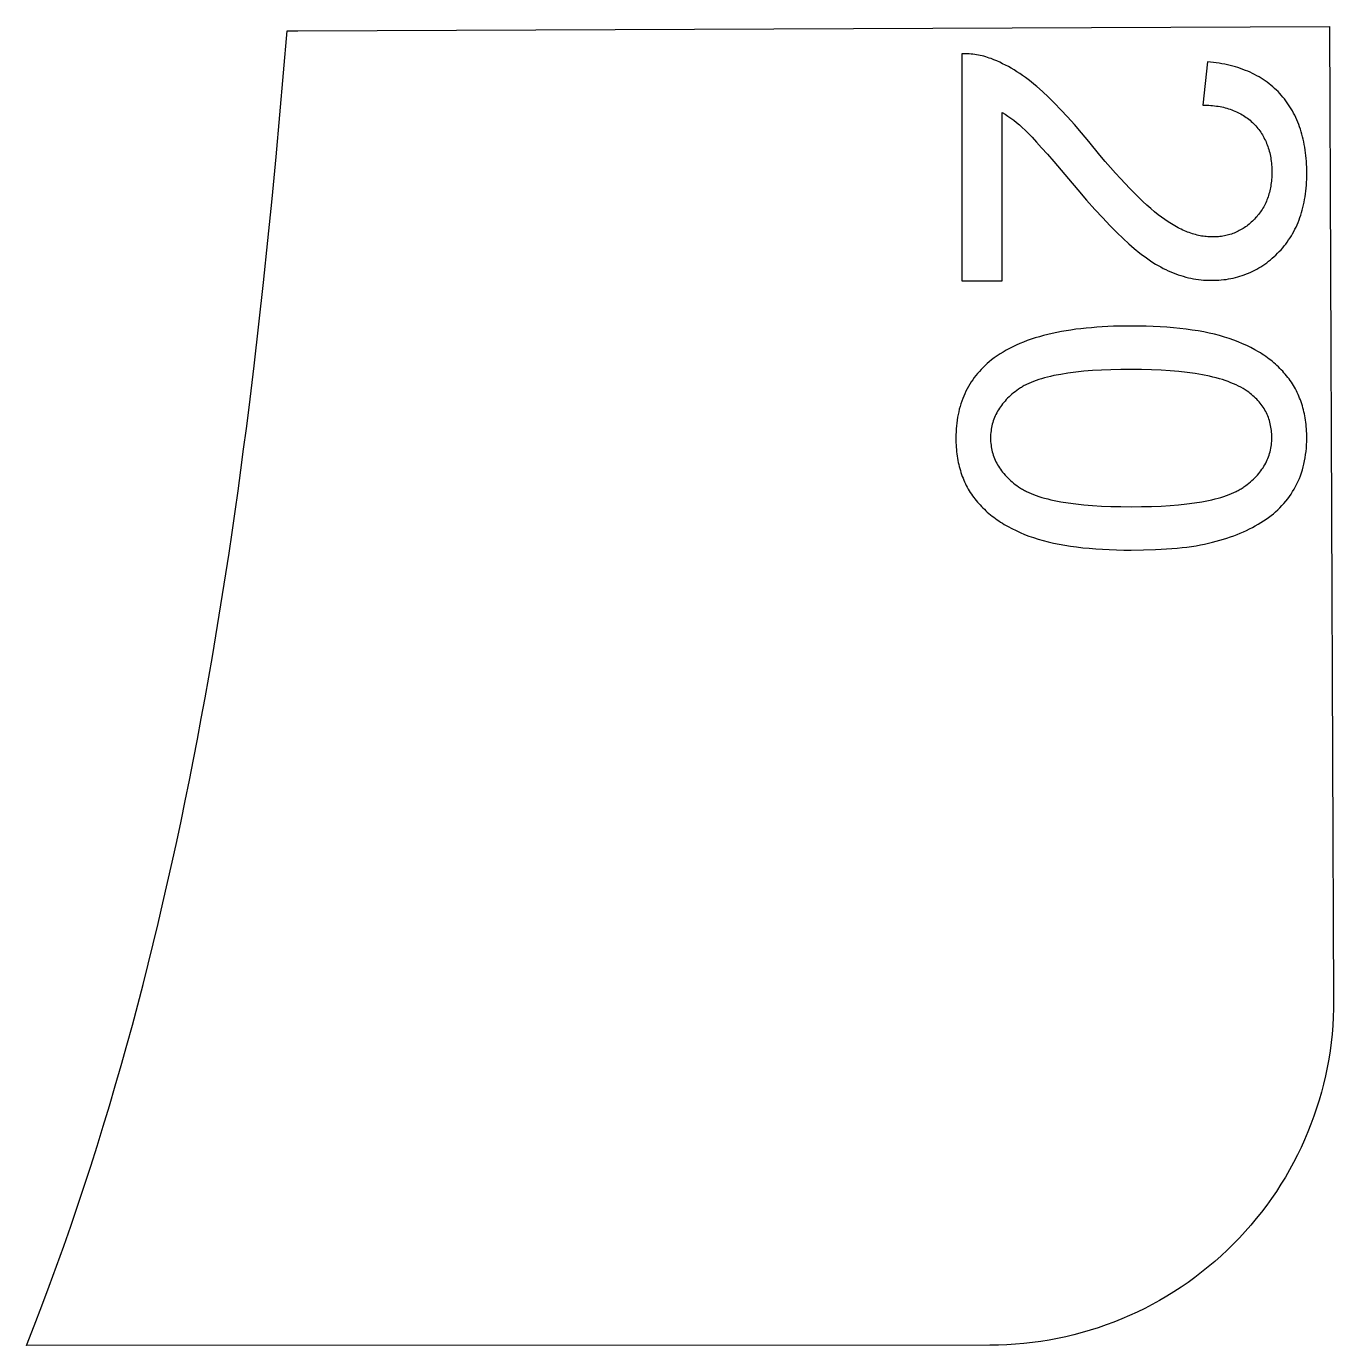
# Model space of a CAD drawing. Extents: x -16189 to 5251, y 3521 to 4024.
# Drawn here: x -2285 to -2094.9, y 3831.9 to 4023.8 of the extents above; entities that cross this region are included whole.
import ezdxf

# ---------------------------------------------------------------- set-up
doc = ezdxf.new("R2010")
doc.units = 0
doc.layers.add('LAYER_03', color=7, linetype='CONTINUOUS')

msp = doc.modelspace()

# ---------------------------------------------------------------- linework, layer by layer
at = {"layer": 'LAYER_03'}
for p, q in [((-2131.67, 3979.79), (-2132.4, 3979.7)), ((-2130.92, 3979.87), (-2131.67, 3979.79)), ((-2130.15, 3979.94), (-2130.92, 3979.87)), ((-2129.37, 3980.01), (-2130.15, 3979.94)), ((-2128.58, 3980.06), (-2129.37, 3980.01)), ((-2127.76, 3980.1), (-2128.58, 3980.06)), ((-2126.94, 3980.14), (-2127.76, 3980.1)), ((-2126.1, 3980.16), (-2126.94, 3980.14)), ((-2124.37, 3980.18), (-2126.1, 3980.16)), ((-2123.27, 3980.17), (-2124.37, 3980.18)), ((-2122.21, 3980.15), (-2123.27, 3980.17)), ((-2121.17, 3980.11), (-2122.21, 3980.15)), ((-2120.15, 3980.07), (-2121.17, 3980.11)), ((-2119.17, 3980), (-2120.15, 3980.07)), ((-2118.21, 3979.92), (-2119.17, 3980)), ((-2117.28, 3979.83), (-2118.21, 3979.92)), ((-2116.37, 3979.72), (-2117.28, 3979.83)), ((-2115.49, 3979.6), (-2116.37, 3979.72)), ((-2140.02, 3977.84), (-2140.55, 3977.63)), ((-2139.47, 3978.05), (-2140.02, 3977.84)), ((-2138.9, 3978.25), (-2139.47, 3978.05)), ((-2138.32, 3978.44), (-2138.9, 3978.25)), ((-2137.72, 3978.62), (-2138.32, 3978.44)), ((-2137.11, 3978.78), (-2137.72, 3978.62)), ((-2136.48, 3978.94), (-2137.11, 3978.78)), ((-2135.84, 3979.09), (-2136.48, 3978.94)), ((-2135.18, 3979.23), (-2135.84, 3979.09)), ((-2134.51, 3979.36), (-2135.18, 3979.23)), ((-2133.82, 3979.48), (-2134.51, 3979.36)), ((-2133.12, 3979.6), (-2133.82, 3979.48)), ((-2132.4, 3979.7), (-2133.12, 3979.6)), ((-2114.64, 3979.47), (-2115.49, 3979.6)), ((-2113.82, 3979.32), (-2114.64, 3979.47)), ((-2113.02, 3979.15), (-2113.82, 3979.32)), ((-2112.25, 3978.98), (-2113.02, 3979.15)), ((-2111.51, 3978.78), (-2112.25, 3978.98)), ((-2110.79, 3978.58), (-2111.51, 3978.78)), ((-2110.1, 3978.36), (-2110.79, 3978.58)), ((-2109.44, 3978.12), (-2110.1, 3978.36)), ((-2108.79, 3977.87), (-2109.44, 3978.12)), ((-2108.16, 3977.61), (-2108.79, 3977.87)), ((-2143.44, 3976.12), (-2143.87, 3975.84)), ((-2143, 3976.4), (-2143.44, 3976.12)), ((-2142.54, 3976.66), (-2143, 3976.4)), ((-2142.07, 3976.92), (-2142.54, 3976.66)), ((-2141.58, 3977.16), (-2142.07, 3976.92)), ((-2141.07, 3977.4), (-2141.58, 3977.16)), ((-2140.55, 3977.63), (-2141.07, 3977.4)), ((-2107.56, 3977.33), (-2108.16, 3977.61)), ((-2106.97, 3977.04), (-2107.56, 3977.33)), ((-2106.4, 3976.74), (-2106.97, 3977.04)), ((-2105.85, 3976.42), (-2106.4, 3976.74)), ((-2105.58, 3976.26), (-2105.85, 3976.42)), ((-2105.32, 3976.09), (-2105.58, 3976.26)), ((-2105.06, 3975.92), (-2105.32, 3976.09)), ((-2104.81, 3975.74), (-2105.06, 3975.92)), ((-2145.9, 3974.16), (-2146.17, 3973.87)), ((-2145.61, 3974.44), (-2145.9, 3974.16)), ((-2145.31, 3974.71), (-2145.61, 3974.44)), ((-2145, 3974.98), (-2145.31, 3974.71)), ((-2144.68, 3975.24), (-2145, 3974.98)), ((-2144.28, 3975.54), (-2144.68, 3975.24)), ((-2143.87, 3975.84), (-2144.28, 3975.54)), ((-2104.56, 3975.57), (-2104.81, 3975.74)), ((-2104.32, 3975.38), (-2104.56, 3975.57)), ((-2104.08, 3975.2), (-2104.32, 3975.38)), ((-2103.84, 3975.01), (-2104.08, 3975.2)), ((-2103.61, 3974.82), (-2103.84, 3975.01)), ((-2103.39, 3974.62), (-2103.61, 3974.82)), ((-2103.17, 3974.42), (-2103.39, 3974.62)), ((-2102.96, 3974.22), (-2103.17, 3974.42)), ((-2102.75, 3974.02), (-2102.96, 3974.22)), ((-2102.54, 3973.81), (-2102.75, 3974.02)), ((-2147.63, 3972.04), (-2147.84, 3971.71)), ((-2147.41, 3972.36), (-2147.63, 3972.04)), ((-2147.19, 3972.67), (-2147.41, 3972.36)), ((-2146.95, 3972.98), (-2147.19, 3972.67)), ((-2146.7, 3973.28), (-2146.95, 3972.98)), ((-2146.44, 3973.58), (-2146.7, 3973.28)), ((-2146.17, 3973.87), (-2146.44, 3973.58)), ((-2138.57, 3972.12), (-2138.93, 3971.97)), ((-2138.19, 3972.25), (-2138.57, 3972.12)), ((-2137.8, 3972.39), (-2138.19, 3972.25)), ((-2137.4, 3972.51), (-2137.8, 3972.39)), ((-2136.97, 3972.63), (-2137.4, 3972.51)), ((-2136.53, 3972.75), (-2136.97, 3972.63)), ((-2136.08, 3972.86), (-2136.53, 3972.75)), ((-2135.61, 3972.96), (-2136.08, 3972.86)), ((-2134.61, 3973.15), (-2135.61, 3972.96)), ((-2133.56, 3973.32), (-2134.61, 3973.15)), ((-2132.44, 3973.47), (-2133.56, 3973.32)), ((-2131.25, 3973.59), (-2132.44, 3973.47)), ((-2130.01, 3973.69), (-2131.25, 3973.59)), ((-2128.69, 3973.77), (-2130.01, 3973.69)), ((-2127.31, 3973.83), (-2128.69, 3973.77)), ((-2125.87, 3973.86), (-2127.31, 3973.83)), ((-2124.37, 3973.87), (-2125.87, 3973.86)), ((-2122.86, 3973.86), (-2124.37, 3973.87)), ((-2121.41, 3973.82), (-2122.86, 3973.86)), ((-2120.03, 3973.76), (-2121.41, 3973.82)), ((-2118.7, 3973.68), (-2120.03, 3973.76)), ((-2117.43, 3973.56), (-2118.7, 3973.68)), ((-2116.23, 3973.43), (-2117.43, 3973.56)), ((-2115.08, 3973.27), (-2116.23, 3973.43)), ((-2114, 3973.08), (-2115.08, 3973.27)), ((-2112.97, 3972.87), (-2114, 3973.08)), ((-2112.48, 3972.76), (-2112.97, 3972.87)), ((-2112.01, 3972.64), (-2112.48, 3972.76)), ((-2111.55, 3972.51), (-2112.01, 3972.64)), ((-2111.11, 3972.38), (-2111.55, 3972.51)), ((-2110.68, 3972.24), (-2111.11, 3972.38)), ((-2110.26, 3972.09), (-2110.68, 3972.24)), ((-2109.86, 3971.94), (-2110.26, 3972.09)), ((-2102.34, 3973.6), (-2102.54, 3973.81)), ((-2102.15, 3973.38), (-2102.34, 3973.6)), ((-2101.96, 3973.16), (-2102.15, 3973.38)), ((-2101.77, 3972.94), (-2101.96, 3973.16)), ((-2101.59, 3972.71), (-2101.77, 3972.94)), ((-2101.42, 3972.48), (-2101.59, 3972.71)), ((-2101.25, 3972.25), (-2101.42, 3972.48)), ((-2101.08, 3972.01), (-2101.25, 3972.25)), ((-2148.57, 3970.34), (-2148.72, 3969.98)), ((-2148.4, 3970.69), (-2148.57, 3970.34)), ((-2148.22, 3971.03), (-2148.4, 3970.69)), ((-2148.04, 3971.37), (-2148.22, 3971.03)), ((-2147.84, 3971.71), (-2148.04, 3971.37)), ((-2141.7, 3970.25), (-2141.92, 3970.06)), ((-2141.47, 3970.44), (-2141.7, 3970.25)), ((-2141.24, 3970.63), (-2141.47, 3970.44)), ((-2141, 3970.81), (-2141.24, 3970.63)), ((-2140.74, 3970.99), (-2141, 3970.81)), ((-2140.62, 3971.08), (-2140.74, 3970.99)), ((-2140.48, 3971.17), (-2140.62, 3971.08)), ((-2140.34, 3971.26), (-2140.48, 3971.17)), ((-2140.2, 3971.34), (-2140.34, 3971.26)), ((-2140.06, 3971.43), (-2140.2, 3971.34)), ((-2139.91, 3971.51), (-2140.06, 3971.43)), ((-2139.76, 3971.59), (-2139.91, 3971.51)), ((-2139.6, 3971.67), (-2139.76, 3971.59)), ((-2139.27, 3971.82), (-2139.6, 3971.67)), ((-2138.93, 3971.97), (-2139.27, 3971.82)), ((-2109.48, 3971.78), (-2109.86, 3971.94)), ((-2109.11, 3971.62), (-2109.48, 3971.78)), ((-2108.76, 3971.45), (-2109.11, 3971.62)), ((-2108.42, 3971.27), (-2108.76, 3971.45)), ((-2108.1, 3971.09), (-2108.42, 3971.27)), ((-2107.94, 3970.99), (-2108.1, 3971.09)), ((-2107.79, 3970.9), (-2107.94, 3970.99)), ((-2107.64, 3970.8), (-2107.79, 3970.9)), ((-2107.5, 3970.7), (-2107.64, 3970.8)), ((-2107.28, 3970.54), (-2107.5, 3970.7)), ((-2107.06, 3970.38), (-2107.28, 3970.54)), ((-2106.86, 3970.22), (-2107.06, 3970.38)), ((-2106.66, 3970.05), (-2106.86, 3970.22)), ((-2100.93, 3971.77), (-2101.08, 3972.01)), ((-2100.77, 3971.52), (-2100.93, 3971.77)), ((-2100.63, 3971.27), (-2100.77, 3971.52)), ((-2100.49, 3971.02), (-2100.63, 3971.27)), ((-2100.35, 3970.77), (-2100.49, 3971.02)), ((-2100.22, 3970.51), (-2100.35, 3970.77)), ((-2100.1, 3970.24), (-2100.22, 3970.51)), ((-2099.98, 3969.98), (-2100.1, 3970.24)), ((-2149.25, 3968.49), (-2149.36, 3968.1)), ((-2149.13, 3968.87), (-2149.25, 3968.49)), ((-2149.01, 3969.25), (-2149.13, 3968.87)), ((-2148.87, 3969.62), (-2149.01, 3969.25)), ((-2148.72, 3969.98), (-2148.87, 3969.62)), ((-2143.53, 3968.22), (-2143.67, 3968)), ((-2143.38, 3968.43), (-2143.53, 3968.22)), ((-2143.23, 3968.64), (-2143.38, 3968.43)), ((-2143.06, 3968.85), (-2143.23, 3968.64)), ((-2142.89, 3969.06), (-2143.06, 3968.85)), ((-2142.71, 3969.27), (-2142.89, 3969.06)), ((-2142.53, 3969.47), (-2142.71, 3969.27)), ((-2142.33, 3969.67), (-2142.53, 3969.47)), ((-2142.13, 3969.87), (-2142.33, 3969.67)), ((-2141.92, 3970.06), (-2142.13, 3969.87)), ((-2106.47, 3969.87), (-2106.66, 3970.05)), ((-2106.28, 3969.7), (-2106.47, 3969.87)), ((-2106.1, 3969.52), (-2106.28, 3969.7)), ((-2105.93, 3969.34), (-2106.1, 3969.52)), ((-2105.77, 3969.15), (-2105.93, 3969.34)), ((-2105.61, 3968.96), (-2105.77, 3969.15)), ((-2105.46, 3968.77), (-2105.61, 3968.96)), ((-2105.32, 3968.57), (-2105.46, 3968.77)), ((-2105.18, 3968.37), (-2105.32, 3968.57)), ((-2105.05, 3968.17), (-2105.18, 3968.37)), ((-2099.87, 3969.71), (-2099.98, 3969.98)), ((-2099.77, 3969.43), (-2099.87, 3969.71)), ((-2099.67, 3969.16), (-2099.77, 3969.43)), ((-2099.57, 3968.88), (-2099.67, 3969.16)), ((-2099.48, 3968.59), (-2099.57, 3968.88)), ((-2099.4, 3968.3), (-2099.48, 3968.59)), ((-2099.32, 3968.01), (-2099.4, 3968.3)), ((-2149.68, 3966.49), (-2149.74, 3966.07)), ((-2149.61, 3966.9), (-2149.68, 3966.49)), ((-2149.54, 3967.31), (-2149.61, 3966.9)), ((-2149.45, 3967.71), (-2149.54, 3967.31)), ((-2149.36, 3968.1), (-2149.45, 3967.71)), ((-2144.42, 3966.4), (-2144.5, 3966.16)), ((-2144.34, 3966.63), (-2144.42, 3966.4)), ((-2144.24, 3966.87), (-2144.34, 3966.63)), ((-2144.15, 3967.1), (-2144.24, 3966.87)), ((-2144.04, 3967.33), (-2144.15, 3967.1)), ((-2143.92, 3967.55), (-2144.04, 3967.33)), ((-2143.8, 3967.78), (-2143.92, 3967.55)), ((-2143.67, 3968), (-2143.8, 3967.78)), ((-2104.93, 3967.96), (-2105.05, 3968.17)), ((-2104.81, 3967.76), (-2104.93, 3967.96)), ((-2104.7, 3967.54), (-2104.81, 3967.76)), ((-2104.6, 3967.33), (-2104.7, 3967.54)), ((-2104.51, 3967.11), (-2104.6, 3967.33)), ((-2104.42, 3966.89), (-2104.51, 3967.11)), ((-2104.34, 3966.66), (-2104.42, 3966.89)), ((-2104.27, 3966.43), (-2104.34, 3966.66)), ((-2104.2, 3966.2), (-2104.27, 3966.43)), ((-2099.25, 3967.72), (-2099.32, 3968.01)), ((-2099.19, 3967.42), (-2099.25, 3967.72)), ((-2099.13, 3967.11), (-2099.19, 3967.42)), ((-2099.07, 3966.81), (-2099.13, 3967.11)), ((-2099.02, 3966.5), (-2099.07, 3966.81)), ((-2098.98, 3966.18), (-2099.02, 3966.5)), ((-2149.84, 3964.78), (-2149.86, 3964.34)), ((-2149.82, 3965.21), (-2149.84, 3964.78)), ((-2149.78, 3965.65), (-2149.82, 3965.21)), ((-2149.74, 3966.07), (-2149.78, 3965.65)), ((-2144.8, 3964.41), (-2144.81, 3964.15)), ((-2144.78, 3964.67), (-2144.8, 3964.41)), ((-2144.75, 3964.92), (-2144.78, 3964.67)), ((-2144.72, 3965.18), (-2144.75, 3964.92)), ((-2144.67, 3965.42), (-2144.72, 3965.18)), ((-2144.62, 3965.67), (-2144.67, 3965.42)), ((-2144.56, 3965.92), (-2144.62, 3965.67)), ((-2144.5, 3966.16), (-2144.56, 3965.92)), ((-2104.14, 3965.96), (-2104.2, 3966.2)), ((-2104.09, 3965.72), (-2104.14, 3965.96)), ((-2104.04, 3965.48), (-2104.09, 3965.72)), ((-2104.01, 3965.23), (-2104.04, 3965.48)), ((-2103.97, 3964.99), (-2104.01, 3965.23)), ((-2103.95, 3964.73), (-2103.97, 3964.99)), ((-2103.93, 3964.48), (-2103.95, 3964.73)), ((-2103.92, 3964.22), (-2103.93, 3964.48)), ((-2098.94, 3965.87), (-2098.98, 3966.18)), ((-2098.91, 3965.55), (-2098.94, 3965.87)), ((-2098.89, 3965.22), (-2098.91, 3965.55)), ((-2098.87, 3964.89), (-2098.89, 3965.22)), ((-2098.85, 3964.56), (-2098.87, 3964.89)), ((-2098.84, 3963.89), (-2098.85, 3964.56)), ((-2149.86, 3964.34), (-2149.86, 3963.89)), ((-2149.86, 3963.89), (-2149.85, 3963.21)), ((-2149.85, 3963.21), (-2149.84, 3962.88)), ((-2149.84, 3962.88), (-2149.82, 3962.55)), ((-2149.82, 3962.55), (-2149.79, 3962.22)), ((-2144.81, 3964.15), (-2144.82, 3963.89)), ((-2144.82, 3963.89), (-2144.81, 3963.62)), ((-2144.81, 3963.62), (-2144.8, 3963.36)), ((-2144.8, 3963.36), (-2144.78, 3963.11)), ((-2144.78, 3963.11), (-2144.75, 3962.85)), ((-2144.75, 3962.85), (-2144.72, 3962.6)), ((-2144.72, 3962.6), (-2144.67, 3962.35)), ((-2104.06, 3962.39), (-2104.02, 3962.65)), ((-2104.02, 3962.65), (-2103.98, 3962.9)), ((-2103.98, 3962.9), (-2103.95, 3963.16)), ((-2103.95, 3963.16), (-2103.93, 3963.42)), ((-2103.93, 3963.42), (-2103.92, 3963.69)), ((-2103.92, 3963.96), (-2103.92, 3964.22)), ((-2103.92, 3963.69), (-2103.92, 3963.96)), ((-2098.9, 3962.41), (-2098.86, 3962.9)), ((-2098.86, 3962.9), (-2098.85, 3963.39)), ((-2098.85, 3963.39), (-2098.84, 3963.89)), ((-2149.79, 3962.22), (-2149.76, 3961.9)), ((-2149.76, 3961.9), (-2149.72, 3961.58)), ((-2149.72, 3961.58), (-2149.68, 3961.26)), ((-2149.68, 3961.26), (-2149.63, 3960.95)), ((-2149.63, 3960.95), (-2149.57, 3960.64)), ((-2149.57, 3960.64), (-2149.51, 3960.34)), ((-2144.67, 3962.35), (-2144.62, 3962.1)), ((-2144.62, 3962.1), (-2144.56, 3961.86)), ((-2144.56, 3961.86), (-2144.49, 3961.62)), ((-2144.49, 3961.62), (-2144.42, 3961.38)), ((-2144.42, 3961.38), (-2144.33, 3961.14)), ((-2144.33, 3961.14), (-2144.24, 3960.91)), ((-2144.24, 3960.91), (-2144.14, 3960.68)), ((-2144.14, 3960.68), (-2144.03, 3960.45)), ((-2104.69, 3960.47), (-2104.59, 3960.7)), ((-2104.59, 3960.7), (-2104.49, 3960.93)), ((-2104.49, 3960.93), (-2104.4, 3961.17)), ((-2104.4, 3961.17), (-2104.31, 3961.41)), ((-2104.31, 3961.41), (-2104.24, 3961.65)), ((-2104.24, 3961.65), (-2104.17, 3961.9)), ((-2104.17, 3961.9), (-2104.11, 3962.14)), ((-2104.11, 3962.14), (-2104.06, 3962.39)), ((-2099.24, 3960.11), (-2099.15, 3960.56)), ((-2099.15, 3960.56), (-2099.07, 3961.01)), ((-2099.07, 3961.01), (-2099, 3961.47)), ((-2099, 3961.47), (-2098.94, 3961.94)), ((-2098.94, 3961.94), (-2098.9, 3962.41)), ((-2149.51, 3960.34), (-2149.45, 3960.04)), ((-2149.45, 3960.04), (-2149.38, 3959.74)), ((-2149.38, 3959.74), (-2149.3, 3959.45)), ((-2149.3, 3959.45), (-2149.21, 3959.16)), ((-2149.21, 3959.16), (-2149.12, 3958.87)), ((-2149.12, 3958.87), (-2149.03, 3958.59)), ((-2144.03, 3960.45), (-2143.92, 3960.22)), ((-2143.92, 3960.22), (-2143.79, 3960)), ((-2143.79, 3960), (-2143.66, 3959.78)), ((-2143.66, 3959.78), (-2143.52, 3959.56)), ((-2143.52, 3959.56), (-2143.38, 3959.34)), ((-2143.38, 3959.34), (-2143.22, 3959.13)), ((-2143.22, 3959.13), (-2143.06, 3958.92)), ((-2143.06, 3958.92), (-2142.88, 3958.71)), ((-2142.88, 3958.71), (-2142.7, 3958.51)), ((-2106.01, 3958.51), (-2105.83, 3958.72)), ((-2105.83, 3958.72), (-2105.66, 3958.93)), ((-2105.66, 3958.93), (-2105.5, 3959.14)), ((-2105.5, 3959.14), (-2105.35, 3959.35)), ((-2105.35, 3959.35), (-2105.2, 3959.57)), ((-2105.2, 3959.57), (-2105.06, 3959.79)), ((-2105.06, 3959.79), (-2104.93, 3960.01)), ((-2104.93, 3960.01), (-2104.81, 3960.24)), ((-2104.81, 3960.24), (-2104.69, 3960.47)), ((-2099.75, 3958.41), (-2099.6, 3958.82)), ((-2099.6, 3958.82), (-2099.47, 3959.25)), ((-2099.47, 3959.25), (-2099.35, 3959.68)), ((-2099.35, 3959.68), (-2099.24, 3960.11)), ((-2149.03, 3958.59), (-2148.93, 3958.31)), ((-2148.93, 3958.31), (-2148.82, 3958.04)), ((-2148.82, 3958.04), (-2148.71, 3957.77)), ((-2148.71, 3957.77), (-2148.59, 3957.5)), ((-2148.59, 3957.5), (-2148.47, 3957.24)), ((-2148.47, 3957.24), (-2148.34, 3956.98)), ((-2148.34, 3956.98), (-2148.2, 3956.72)), ((-2148.2, 3956.72), (-2148.06, 3956.47)), ((-2142.7, 3958.51), (-2142.52, 3958.31)), ((-2142.52, 3958.31), (-2142.32, 3958.11)), ((-2142.32, 3958.11), (-2142.12, 3957.91)), ((-2142.12, 3957.91), (-2141.91, 3957.71)), ((-2141.91, 3957.71), (-2141.69, 3957.52)), ((-2141.69, 3957.52), (-2141.46, 3957.33)), ((-2141.46, 3957.33), (-2141.22, 3957.15)), ((-2141.22, 3957.15), (-2140.98, 3956.96)), ((-2140.98, 3956.96), (-2140.73, 3956.78)), ((-2140.73, 3956.78), (-2140.6, 3956.69)), ((-2140.6, 3956.69), (-2140.46, 3956.6)), ((-2108.24, 3956.6), (-2108.1, 3956.69)), ((-2108.1, 3956.69), (-2107.97, 3956.78)), ((-2107.97, 3956.78), (-2107.72, 3956.96)), ((-2107.72, 3956.96), (-2107.48, 3957.15)), ((-2107.48, 3957.15), (-2107.25, 3957.33)), ((-2107.25, 3957.33), (-2107.02, 3957.52)), ((-2107.02, 3957.52), (-2106.81, 3957.72)), ((-2106.81, 3957.72), (-2106.6, 3957.91)), ((-2106.6, 3957.91), (-2106.39, 3958.11)), ((-2106.39, 3958.11), (-2106.2, 3958.31)), ((-2106.2, 3958.31), (-2106.01, 3958.51)), ((-2100.67, 3956.46), (-2100.46, 3956.83)), ((-2100.46, 3956.83), (-2100.26, 3957.22)), ((-2100.26, 3957.22), (-2100.08, 3957.61)), ((-2100.08, 3957.61), (-2099.91, 3958)), ((-2099.91, 3958), (-2099.75, 3958.41)), ((-2148.06, 3956.47), (-2147.92, 3956.22)), ((-2147.92, 3956.22), (-2147.76, 3955.97)), ((-2147.76, 3955.97), (-2147.6, 3955.73)), ((-2147.6, 3955.73), (-2147.44, 3955.49)), ((-2147.44, 3955.49), (-2147.27, 3955.26)), ((-2147.27, 3955.26), (-2147.09, 3955.03)), ((-2147.09, 3955.03), (-2146.91, 3954.8)), ((-2146.91, 3954.8), (-2146.73, 3954.58)), ((-2140.46, 3956.6), (-2140.33, 3956.52)), ((-2140.33, 3956.52), (-2140.18, 3956.43)), ((-2140.18, 3956.43), (-2140.04, 3956.35)), ((-2140.04, 3956.35), (-2139.89, 3956.27)), ((-2139.89, 3956.27), (-2139.73, 3956.19)), ((-2139.73, 3956.19), (-2139.58, 3956.11)), ((-2139.58, 3956.11), (-2139.25, 3955.95)), ((-2139.25, 3955.95), (-2138.91, 3955.8)), ((-2138.91, 3955.8), (-2138.55, 3955.66)), ((-2138.55, 3955.66), (-2138.17, 3955.52)), ((-2138.17, 3955.52), (-2137.78, 3955.39)), ((-2137.78, 3955.39), (-2137.37, 3955.26)), ((-2137.37, 3955.26), (-2136.95, 3955.14)), ((-2136.95, 3955.14), (-2136.51, 3955.03)), ((-2136.51, 3955.03), (-2136.05, 3954.92)), ((-2136.05, 3954.92), (-2135.58, 3954.81)), ((-2135.58, 3954.81), (-2134.59, 3954.62)), ((-2114.1, 3954.62), (-2113.11, 3954.81)), ((-2113.11, 3954.81), (-2112.64, 3954.92)), ((-2112.64, 3954.92), (-2112.18, 3955.03)), ((-2112.18, 3955.03), (-2111.74, 3955.14)), ((-2111.74, 3955.14), (-2111.32, 3955.26)), ((-2111.32, 3955.26), (-2110.91, 3955.39)), ((-2110.91, 3955.39), (-2110.52, 3955.52)), ((-2110.52, 3955.52), (-2110.14, 3955.66)), ((-2110.14, 3955.66), (-2109.79, 3955.8)), ((-2109.79, 3955.8), (-2109.44, 3955.95)), ((-2109.44, 3955.95), (-2109.12, 3956.11)), ((-2109.12, 3956.11), (-2108.96, 3956.19)), ((-2108.96, 3956.19), (-2108.81, 3956.27)), ((-2108.81, 3956.27), (-2108.66, 3956.35)), ((-2108.66, 3956.35), (-2108.51, 3956.43)), ((-2108.51, 3956.43), (-2108.37, 3956.52)), ((-2108.37, 3956.52), (-2108.24, 3956.6)), ((-2101.87, 3954.71), (-2101.61, 3955.04)), ((-2101.61, 3955.04), (-2101.36, 3955.38)), ((-2101.36, 3955.38), (-2101.12, 3955.73)), ((-2101.12, 3955.73), (-2100.89, 3956.09)), ((-2100.89, 3956.09), (-2100.67, 3956.46)), ((-2146.73, 3954.58), (-2146.54, 3954.36)), ((-2146.54, 3954.36), (-2146.34, 3954.15)), ((-2146.34, 3954.15), (-2146.14, 3953.93)), ((-2146.14, 3953.93), (-2145.93, 3953.72)), ((-2145.93, 3953.72), (-2145.72, 3953.52)), ((-2145.72, 3953.52), (-2145.51, 3953.32)), ((-2145.51, 3953.32), (-2145.29, 3953.12)), ((-2145.29, 3953.12), (-2145.06, 3952.92)), ((-2145.06, 3952.92), (-2144.83, 3952.73)), ((-2134.59, 3954.62), (-2133.54, 3954.45)), ((-2133.54, 3954.45), (-2132.42, 3954.31)), ((-2132.42, 3954.31), (-2131.24, 3954.18)), ((-2131.24, 3954.18), (-2129.99, 3954.08)), ((-2129.99, 3954.08), (-2128.68, 3954)), ((-2128.68, 3954), (-2127.31, 3953.95)), ((-2127.31, 3953.95), (-2125.87, 3953.91)), ((-2125.87, 3953.91), (-2124.37, 3953.9)), ((-2124.37, 3953.9), (-2122.86, 3953.91)), ((-2122.86, 3953.91), (-2121.41, 3953.95)), ((-2121.41, 3953.95), (-2120.03, 3954)), ((-2120.03, 3954), (-2118.72, 3954.08)), ((-2118.72, 3954.08), (-2117.47, 3954.18)), ((-2117.47, 3954.18), (-2116.28, 3954.31)), ((-2116.28, 3954.31), (-2115.16, 3954.45)), ((-2115.16, 3954.45), (-2114.1, 3954.62)), ((-2104.03, 3952.6), (-2103.69, 3952.88)), ((-2103.69, 3952.88), (-2103.36, 3953.16)), ((-2103.36, 3953.16), (-2103.04, 3953.45)), ((-2103.04, 3953.45), (-2102.73, 3953.75)), ((-2102.73, 3953.75), (-2102.44, 3954.06)), ((-2102.44, 3954.06), (-2102.15, 3954.38)), ((-2102.15, 3954.38), (-2101.87, 3954.71)), ((-2144.83, 3952.73), (-2144.6, 3952.54)), ((-2144.6, 3952.54), (-2144.36, 3952.36)), ((-2144.36, 3952.36), (-2144.11, 3952.18)), ((-2144.11, 3952.18), (-2143.86, 3952)), ((-2143.86, 3952), (-2143.61, 3951.83)), ((-2143.61, 3951.83), (-2143.35, 3951.66)), ((-2143.35, 3951.66), (-2143.09, 3951.49)), ((-2143.09, 3951.49), (-2142.82, 3951.33)), ((-2142.82, 3951.33), (-2142.27, 3951.01)), ((-2142.27, 3951.01), (-2141.7, 3950.71)), ((-2106.74, 3950.89), (-2106.32, 3951.11)), ((-2106.32, 3951.11), (-2105.91, 3951.34)), ((-2105.91, 3951.34), (-2105.51, 3951.58)), ((-2105.51, 3951.58), (-2105.13, 3951.82)), ((-2105.13, 3951.82), (-2104.75, 3952.07)), ((-2104.75, 3952.07), (-2104.39, 3952.33)), ((-2104.39, 3952.33), (-2104.03, 3952.6)), ((-2141.7, 3950.71), (-2141.11, 3950.42)), ((-2141.11, 3950.42), (-2140.5, 3950.14)), ((-2140.5, 3950.14), (-2139.88, 3949.88)), ((-2139.88, 3949.88), (-2139.23, 3949.63)), ((-2139.23, 3949.63), (-2138.56, 3949.4)), ((-2138.56, 3949.4), (-2137.87, 3949.18)), ((-2137.87, 3949.18), (-2137.16, 3948.98)), ((-2112.56, 3948.72), (-2111.48, 3949.01)), ((-2111.48, 3949.01), (-2110.96, 3949.17)), ((-2110.96, 3949.17), (-2110.45, 3949.34)), ((-2110.45, 3949.34), (-2109.95, 3949.51)), ((-2109.95, 3949.51), (-2109.46, 3949.68)), ((-2109.46, 3949.68), (-2108.98, 3949.87)), ((-2108.98, 3949.87), (-2108.51, 3950.06)), ((-2108.51, 3950.06), (-2108.05, 3950.26)), ((-2108.05, 3950.26), (-2107.6, 3950.46)), ((-2107.6, 3950.46), (-2107.16, 3950.67)), ((-2107.16, 3950.67), (-2106.74, 3950.89)), ((-2137.16, 3948.98), (-2136.42, 3948.79)), ((-2136.42, 3948.79), (-2135.65, 3948.61)), ((-2135.65, 3948.61), (-2134.86, 3948.45)), ((-2134.86, 3948.45), (-2134.03, 3948.3)), ((-2134.03, 3948.3), (-2133.19, 3948.17)), ((-2133.19, 3948.17), (-2132.31, 3948.05)), ((-2132.31, 3948.05), (-2131.41, 3947.94)), ((-2131.41, 3947.94), (-2130.49, 3947.85)), ((-2130.49, 3947.85), (-2129.53, 3947.77)), ((-2129.53, 3947.77), (-2128.55, 3947.71)), ((-2128.55, 3947.71), (-2127.55, 3947.66)), ((-2127.55, 3947.66), (-2126.51, 3947.62)), ((-2126.51, 3947.62), (-2125.45, 3947.6)), ((-2125.45, 3947.6), (-2124.37, 3947.6)), ((-2124.37, 3947.6), (-2122.56, 3947.61)), ((-2122.56, 3947.61), (-2120.84, 3947.67)), ((-2120.84, 3947.67), (-2120.02, 3947.71)), ((-2120.02, 3947.71), (-2119.22, 3947.75)), ((-2119.22, 3947.75), (-2118.45, 3947.81)), ((-2118.45, 3947.81), (-2117.7, 3947.88)), ((-2117.7, 3947.88), (-2116.97, 3947.95)), ((-2116.97, 3947.95), (-2116.27, 3948.03)), ((-2116.27, 3948.03), (-2115.59, 3948.13)), ((-2115.59, 3948.13), (-2114.94, 3948.23)), ((-2114.94, 3948.23), (-2114.31, 3948.34)), ((-2114.31, 3948.34), (-2113.7, 3948.46)), ((-2113.7, 3948.46), (-2113.12, 3948.58)), ((-2113.12, 3948.58), (-2112.56, 3948.72))]:
    msp.add_line(p, q, dxfattribs=at)
msp.add_lwpolyline([(-2144.92, 3831.93), (-2285.01, 3831.88), (-2283.88, 3834.76), (-2282.77, 3837.64), (-2281.68, 3840.53), (-2280.62, 3843.43), (-2279.58, 3846.33), (-2278.57, 3849.23), (-2277.58, 3852.14), (-2276.61, 3855.05), (-2275.66, 3857.97), (-2274.73, 3860.89), (-2273.83, 3863.82), (-2272.94, 3866.75), (-2272.08, 3869.68), (-2271.23, 3872.62), (-2270.41, 3875.56), (-2269.6, 3878.51), (-2268.82, 3881.46), (-2268.05, 3884.41), (-2267.3, 3887.37), (-2266.57, 3890.33), (-2265.85, 3893.29), (-2265.16, 3896.26), (-2264.47, 3899.23), (-2263.81, 3902.21), (-2263.16, 3905.18), (-2262.53, 3908.16), (-2261.91, 3911.14), (-2261.31, 3914.13), (-2260.72, 3917.12), (-2260.14, 3920.11), (-2259.58, 3923.11), (-2259.03, 3926.1), (-2258.5, 3929.1), (-2257.97, 3932.1), (-2257.46, 3935.11), (-2256.97, 3938.12), (-2256.48, 3941.12), (-2256.01, 3944.14), (-2255.55, 3947.15), (-2255.1, 3950.17), (-2254.67, 3953.19), (-2254.24, 3956.21), (-2253.82, 3959.23), (-2253.42, 3962.26), (-2253.02, 3965.28), (-2252.64, 3968.31), (-2251.9, 3974.38), (-2251.2, 3980.45), (-2250.53, 3986.53), (-2249.89, 3992.61), (-2249.29, 3998.7), (-2248.71, 4004.8), (-2248.15, 4010.9), (-2247.61, 4017.01), (-2247.09, 4023.11), (-2245.55, 4023.11), (-2095.55, 4023.76), (-2094.93, 3882.15, -0.41537)], format="xyb", close=True, dxfattribs=at)
msp.add_lwpolyline([(-2149.01, 4019.78), (-2149.01, 3986.76), (-2143.11, 3986.76), (-2143.11, 4011.26), (-2142.7, 4011), (-2142.28, 4010.72), (-2141.86, 4010.42), (-2141.45, 4010.1), (-2141.03, 4009.77), (-2140.62, 4009.42), (-2140.2, 4009.06), (-2139.79, 4008.67), (-2139.57, 4008.46), (-2139.33, 4008.22), (-2138.78, 4007.64), (-2138.13, 4006.94), (-2137.39, 4006.12), (-2136.56, 4005.17), (-2135.63, 4004.1), (-2133.5, 4001.58), (-2132.14, 3999.99), (-2130.86, 3998.51), (-2129.65, 3997.15), (-2128.51, 3995.91), (-2127.45, 3994.79), (-2126.46, 3993.78), (-2125.55, 3992.9), (-2124.71, 3992.13), (-2123.91, 3991.44), (-2123.13, 3990.8), (-2122.74, 3990.5), (-2122.35, 3990.22), (-2121.96, 3989.94), (-2121.58, 3989.68), (-2121.2, 3989.44), (-2120.82, 3989.2), (-2120.45, 3988.98), (-2120.08, 3988.77), (-2119.7, 3988.57), (-2119.34, 3988.38), (-2118.97, 3988.21), (-2118.61, 3988.05), (-2118.24, 3987.9), (-2117.88, 3987.76), (-2117.52, 3987.64), (-2117.15, 3987.52), (-2116.79, 3987.41), (-2116.42, 3987.3), (-2116.05, 3987.21), (-2115.68, 3987.13), (-2115.32, 3987.06), (-2114.95, 3987), (-2114.58, 3986.95), (-2114.2, 3986.9), (-2113.83, 3986.87), (-2113.46, 3986.84), (-2113.09, 3986.83), (-2112.71, 3986.83), (-2112.34, 3986.83), (-2111.98, 3986.84), (-2111.62, 3986.86), (-2111.27, 3986.89), (-2110.92, 3986.93), (-2110.57, 3986.97), (-2110.22, 3987.03), (-2109.88, 3987.09), (-2109.55, 3987.16), (-2109.21, 3987.23), (-2108.88, 3987.32), (-2108.56, 3987.41), (-2108.24, 3987.52), (-2107.92, 3987.63), (-2107.6, 3987.75), (-2107.29, 3987.87), (-2106.98, 3988.01), (-2106.68, 3988.15), (-2106.38, 3988.3), (-2106.09, 3988.46), (-2105.79, 3988.63), (-2105.51, 3988.81), (-2105.22, 3988.99), (-2104.94, 3989.18), (-2104.66, 3989.38), (-2104.39, 3989.59), (-2104.12, 3989.81), (-2103.85, 3990.03), (-2103.59, 3990.27), (-2103.33, 3990.51), (-2103.08, 3990.76), (-2102.83, 3991.02), (-2102.58, 3991.28), (-2102.34, 3991.55), (-2102.11, 3991.83), (-2101.89, 3992.11), (-2101.68, 3992.4), (-2101.47, 3992.7), (-2101.27, 3993), (-2101.08, 3993.3), (-2100.9, 3993.61), (-2100.72, 3993.93), (-2100.56, 3994.25), (-2100.4, 3994.58), (-2100.25, 3994.92), (-2100.1, 3995.26), (-2099.96, 3995.61), (-2099.84, 3995.96), (-2099.72, 3996.32), (-2099.6, 3996.68), (-2099.5, 3997.05), (-2099.4, 3997.43), (-2099.31, 3997.81), (-2099.23, 3998.2), (-2099.15, 3998.59), (-2099.09, 3998.99), (-2099.03, 3999.4), (-2098.98, 3999.81), (-2098.94, 4000.23), (-2098.9, 4000.65), (-2098.87, 4001.08), (-2098.85, 4001.51), (-2098.84, 4001.95), (-2098.84, 4002.4), (-2098.85, 4003.28), (-2098.87, 4003.71), (-2098.9, 4004.14), (-2098.93, 4004.56), (-2098.97, 4004.97), (-2099.02, 4005.38), (-2099.07, 4005.78), (-2099.13, 4006.18), (-2099.2, 4006.57), (-2099.28, 4006.96), (-2099.36, 4007.34), (-2099.45, 4007.71), (-2099.55, 4008.08), (-2099.65, 4008.44), (-2099.76, 4008.8), (-2099.88, 4009.15), (-2100.01, 4009.5), (-2100.14, 4009.84), (-2100.28, 4010.17), (-2100.43, 4010.5), (-2100.59, 4010.83), (-2100.75, 4011.14), (-2100.92, 4011.46), (-2101.1, 4011.76), (-2101.28, 4012.06), (-2101.47, 4012.36), (-2101.67, 4012.65), (-2101.88, 4012.93), (-2102.09, 4013.21), (-2102.31, 4013.48), (-2102.54, 4013.75), (-2102.77, 4014.01), (-2103.01, 4014.27), (-2103.26, 4014.51), (-2103.51, 4014.75), (-2103.77, 4014.98), (-2104.04, 4015.21), (-2104.32, 4015.43), (-2104.6, 4015.64), (-2104.88, 4015.85), (-2105.18, 4016.04), (-2105.48, 4016.23), (-2105.78, 4016.42), (-2106.1, 4016.59), (-2106.42, 4016.76), (-2106.74, 4016.93), (-2107.07, 4017.08), (-2107.41, 4017.23), (-2107.76, 4017.37), (-2108.11, 4017.51), (-2108.47, 4017.64), (-2108.84, 4017.76), (-2109.21, 4017.87), (-2109.59, 4017.98), (-2109.97, 4018.08), (-2110.36, 4018.17), (-2110.76, 4018.26), (-2111.17, 4018.34), (-2111.58, 4018.41), (-2112, 4018.47), (-2112.42, 4018.53), (-2112.85, 4018.58), (-2113.29, 4018.62), (-2113.94, 4012.32), (-2113.65, 4012.31), (-2113.36, 4012.3), (-2113.07, 4012.29), (-2112.79, 4012.27), (-2112.52, 4012.24), (-2112.25, 4012.21), (-2111.98, 4012.18), (-2111.71, 4012.14), (-2111.45, 4012.09), (-2111.2, 4012.04), (-2110.95, 4011.99), (-2110.7, 4011.92), (-2110.45, 4011.86), (-2110.21, 4011.79), (-2109.98, 4011.71), (-2109.75, 4011.63), (-2109.52, 4011.54), (-2109.29, 4011.45), (-2109.07, 4011.35), (-2108.86, 4011.25), (-2108.65, 4011.14), (-2108.44, 4011.03), (-2108.23, 4010.91), (-2108.03, 4010.79), (-2107.84, 4010.66), (-2107.64, 4010.53), (-2107.46, 4010.39), (-2107.27, 4010.25), (-2107.09, 4010.1), (-2106.92, 4009.95), (-2106.74, 4009.79), (-2106.58, 4009.63), (-2106.41, 4009.46), (-2106.25, 4009.29), (-2106.1, 4009.11), (-2105.95, 4008.93), (-2105.81, 4008.75), (-2105.67, 4008.57), (-2105.54, 4008.38), (-2105.41, 4008.19), (-2105.29, 4007.99), (-2105.17, 4007.79), (-2105.06, 4007.59), (-2104.96, 4007.38), (-2104.85, 4007.17), (-2104.76, 4006.96), (-2104.67, 4006.75), (-2104.58, 4006.53), (-2104.5, 4006.3), (-2104.43, 4006.08), (-2104.36, 4005.85), (-2104.29, 4005.61), (-2104.23, 4005.37), (-2104.18, 4005.13), (-2104.13, 4004.89), (-2104.08, 4004.64), (-2104.04, 4004.39), (-2104.01, 4004.14), (-2103.98, 4003.88), (-2103.96, 4003.62), (-2103.94, 4003.35), (-2103.93, 4003.08), (-2103.92, 4002.81), (-2103.92, 4002.54), (-2103.92, 4002.28), (-2103.93, 4002.02), (-2103.94, 4001.77), (-2103.96, 4001.51), (-2103.98, 4001.27), (-2104.01, 4001.02), (-2104.04, 4000.78), (-2104.07, 4000.54), (-2104.12, 4000.3), (-2104.16, 4000.07), (-2104.21, 3999.84), (-2104.27, 3999.62), (-2104.33, 3999.39), (-2104.4, 3999.17), (-2104.47, 3998.96), (-2104.54, 3998.74), (-2104.62, 3998.53), (-2104.71, 3998.32), (-2104.8, 3998.12), (-2104.9, 3997.92), (-2105, 3997.72), (-2105.1, 3997.52), (-2105.21, 3997.33), (-2105.33, 3997.14), (-2105.45, 3996.95), (-2105.57, 3996.77), (-2105.7, 3996.59), (-2105.84, 3996.41), (-2105.98, 3996.24), (-2106.12, 3996.07), (-2106.27, 3995.9), (-2106.42, 3995.74), (-2106.58, 3995.58), (-2106.74, 3995.42), (-2106.9, 3995.27), (-2107.07, 3995.13), (-2107.23, 3994.99), (-2107.4, 3994.85), (-2107.57, 3994.72), (-2107.75, 3994.6), (-2107.92, 3994.48), (-2108.1, 3994.36), (-2108.28, 3994.25), (-2108.46, 3994.15), (-2108.65, 3994.05), (-2108.83, 3993.96), (-2109.02, 3993.87), (-2109.21, 3993.78), (-2109.41, 3993.7), (-2109.6, 3993.63), (-2109.8, 3993.56), (-2110, 3993.5), (-2110.2, 3993.44), (-2110.41, 3993.39), (-2110.61, 3993.34), (-2110.82, 3993.29), (-2111.03, 3993.26), (-2111.25, 3993.22), (-2111.46, 3993.19), (-2111.68, 3993.17), (-2111.9, 3993.15), (-2112.12, 3993.14), (-2112.35, 3993.13), (-2112.57, 3993.13), (-2112.79, 3993.13), (-2113.01, 3993.14), (-2113.23, 3993.16), (-2113.45, 3993.18), (-2113.67, 3993.2), (-2113.89, 3993.23), (-2114.12, 3993.27), (-2114.34, 3993.31), (-2114.56, 3993.36), (-2114.79, 3993.41), (-2115.02, 3993.47), (-2115.24, 3993.53), (-2115.47, 3993.6), (-2115.7, 3993.68), (-2115.93, 3993.76), (-2116.16, 3993.85), (-2116.39, 3993.94), (-2116.62, 3994.04), (-2116.85, 3994.14), (-2117.09, 3994.25), (-2117.32, 3994.36), (-2117.56, 3994.48), (-2118.03, 3994.74), (-2118.51, 3995.02), (-2118.98, 3995.32), (-2119.47, 3995.65), (-2119.95, 3995.99), (-2120.45, 3996.37), (-2120.97, 3996.79), (-2121.51, 3997.25), (-2122.08, 3997.76), (-2122.66, 3998.3), (-2123.27, 3998.88), (-2123.9, 3999.51), (-2124.55, 4000.18), (-2125.22, 4000.89), (-2125.92, 4001.64), (-2126.63, 4002.43), (-2127.37, 4003.26), (-2128.13, 4004.13), (-2128.91, 4005.05), (-2130.54, 4007), (-2131.59, 4008.28), (-2132.62, 4009.47), (-2133.61, 4010.59), (-2134.58, 4011.63), (-2135.51, 4012.6), (-2136.4, 4013.49), (-2137.27, 4014.3), (-2138.1, 4015.03), (-2138.51, 4015.37), (-2138.92, 4015.7), (-2139.33, 4016.02), (-2139.75, 4016.32), (-2140.16, 4016.62), (-2140.57, 4016.9), (-2140.99, 4017.17), (-2141.4, 4017.43), (-2141.82, 4017.67), (-2142.23, 4017.91), (-2142.65, 4018.13), (-2143.07, 4018.34), (-2143.49, 4018.54), (-2143.91, 4018.73), (-2144.33, 4018.9), (-2144.75, 4019.07), (-2145.01, 4019.16), (-2145.26, 4019.25), (-2145.52, 4019.33), (-2145.78, 4019.41), (-2146.04, 4019.47), (-2146.31, 4019.54), (-2146.57, 4019.59), (-2146.84, 4019.64), (-2147.1, 4019.68), (-2147.37, 4019.72), (-2147.64, 4019.74), (-2147.91, 4019.76), (-2148.18, 4019.78), (-2148.46, 4019.79), (-2148.73, 4019.79)], close=True, dxfattribs=at)

doc.saveas('drawing.dxf')
